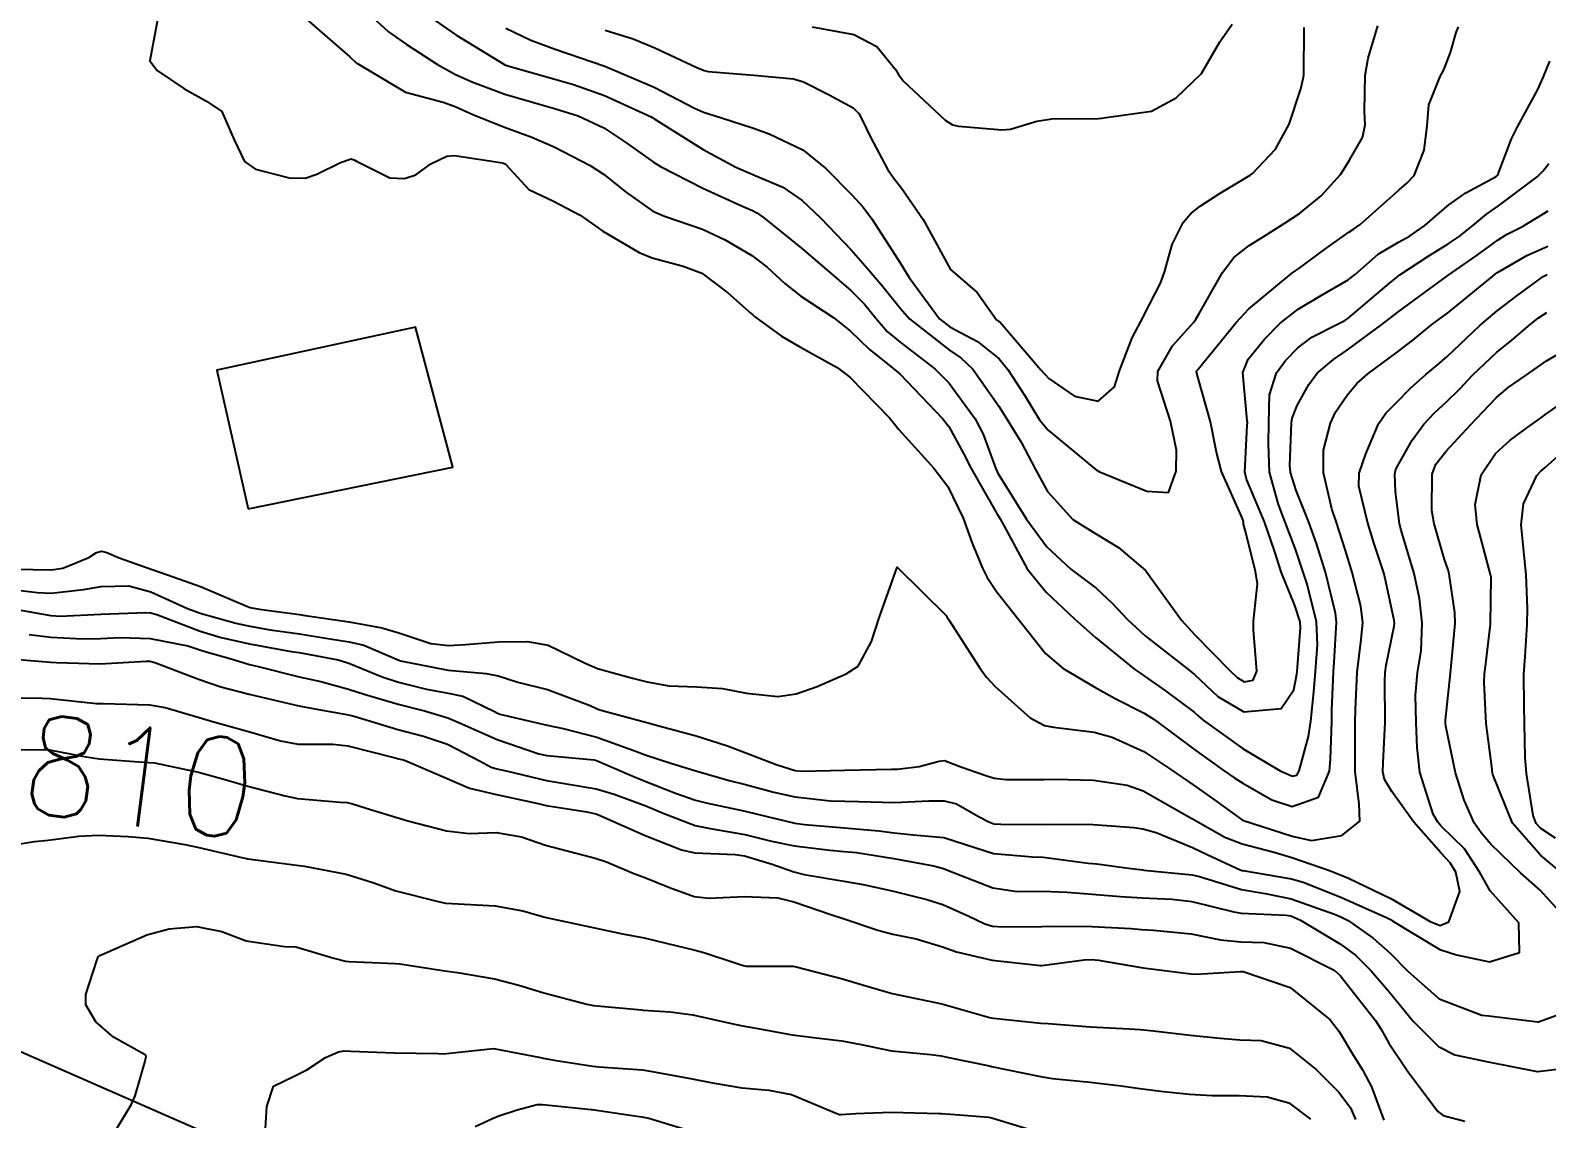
# Model space of a CAD drawing. Header units: metres. Extents: x 307586 to 320046, y 7427249 to 7434250.
# Drawn here: x 319297 to 319358, y 7429415.7 to 7429459.5 of the extents above; entities that cross this region are included whole.
import ezdxf
from ezdxf.enums import TextEntityAlignment as Align

# ---------------------------------------------------------------- set-up
doc = ezdxf.new("R2010")
doc.units = ezdxf.units.M
doc.header["$MEASUREMENT"] = 0
for name, color, linetype in [('Cotas', 45, 'Continuous'), ('Curvas de Nivel 1m', 11, 'Continuous'), ('Curvas de Nivel 5m', 15, 'Continuous'), ('Edificações', 30, 'Continuous'), ('Vias Primárias', 230, 'Continuous')]:
    doc.layers.add(name, color=color, linetype=linetype)
doc.styles.add('Style-STANDARD', font='STANDARD.shx')

msp = doc.modelspace()

# ---------------------------------------------------------------- linework, layer by layer
at = {"layer": 'Curvas de Nivel 1m', "flags": 128}
for points, elevation in [([(319310.632, 7429460.173), (319311.42, 7429459.445), (319312.131, 7429458.942), (319313.388, 7429458.137), (319314.117, 7429457.733), (319314.814, 7429457.422), (319316.105, 7429456.938), (319317.72, 7429456.464), (319318.097, 7429456.363), (319319.044, 7429456.07), (319320.088, 7429455.584), (319321.002, 7429454.966), (319322.075, 7429454.198), (319322.358, 7429454.027), (319324.064, 7429453.163), (319325.597, 7429452.456), (319326.056, 7429452.255), (319326.235, 7429452.167), (319326.499, 7429451.983), (319328.035, 7429450.739), (319328.955, 7429449.951), (319330.014, 7429449.044), (319330.567, 7429448.49), (319331.015, 7429447.925), (319331.472, 7429447.392), (319331.993, 7429446.963), (319333.398, 7429445.896), (319333.974, 7429445.307), (319335.009, 7429443.874), (319335.333, 7429443.256), (319335.851, 7429441.861), (319335.931, 7429441.699), (319337.074, 7429439.848), (319337.892, 7429438.728), (319338.858, 7429437.83), (319339.875, 7429437.065), (319340.528, 7429436.469), (319341.138, 7429435.801), (319341.853, 7429435.143), (319343.627, 7429433.772), (319343.831, 7429433.597), (319344.776, 7429432.709), (319345.816, 7429432.087), (319347.318, 7429432.225), (319347.826, 7429432.984), (319347.946, 7429433.605), (319347.96, 7429433.719), (319348.101, 7429435.476), (319348.085, 7429435.718), (319347.869, 7429436.371), (319347.319, 7429437.726), (319347.048, 7429438.571), (319346.655, 7429439.732), (319345.929, 7429441.451), (319345.859, 7429441.741), (319345.952, 7429443.606), (319345.962, 7429443.731), (319345.954, 7429443.802), (319345.775, 7429445.743), (319345.988, 7429446.273), (319346.651, 7429447.079), (319347.285, 7429447.727), (319348.009, 7429448.293), (319348.901, 7429448.824), (319350.021, 7429449.467), (319350.307, 7429449.696), (319351.217, 7429450.5), (319352.043, 7429450.986), (319352.484, 7429451.228), (319353.097, 7429451.66), (319353.611, 7429452.101), (319354.061, 7429452.48), (319354.742, 7429452.968), (319355.966, 7429453.631), (319356.029, 7429453.675), (319356.075, 7429453.801), (319356.584, 7429455.135), (319356.829, 7429455.619), (319357.637, 7429457.126), (319357.854, 7429457.604), (319358.13, 7429458.263)], 801), ([(319302.139, 7429459.927), (319301.827, 7429458.274), (319302.117, 7429457.886), (319303.197, 7429457.169), (319304.099, 7429456.652), (319304.72, 7429456.244), (319305.219, 7429455.101), (319305.636, 7429454.234), (319306.07, 7429453.921), (319307.428, 7429453.571), (319308.066, 7429453.552), (319308.543, 7429453.721), (319309.493, 7429454.186), (319309.92, 7429454.336), (319310.074, 7429454.281), (319310.14, 7429454.245), (319310.27, 7429454.177), (319311.481, 7429453.573), (319312.067, 7429453.551), (319312.517, 7429453.697), (319313.123, 7429454.14), (319313.766, 7429454.443), (319314.076, 7429454.464), (319316.012, 7429454.172), (319316.073, 7429454.154), (319316.104, 7429454.141), (319316.148, 7429454.109), (319317.069, 7429453.101), (319318.059, 7429452.64), (319319.129, 7429452.069), (319320.043, 7429451.424), (319321.499, 7429450.57), (319322.028, 7429450.354), (319323.278, 7429450.017), (319324.02, 7429449.742), (319325.064, 7429448.948), (319326.004, 7429448.112), (319326.07, 7429448.055), (319326.147, 7429447.988), (319327.229, 7429447.205), (319327.991, 7429446.76), (319329.466, 7429445.945), (319329.977, 7429445.553), (319331.573, 7429443.916), (319331.746, 7429443.709), (319331.948, 7429443.451), (319333.359, 7429441.896), (319333.922, 7429441.159), (319334.533, 7429439.881), (319334.898, 7429438.88), (319335.312, 7429437.869), (319335.504, 7429437.49), (319335.874, 7429436.929), (319336.734, 7429435.851), (319337.842, 7429434.445), (319338.56, 7429433.833), (319339.826, 7429433.08), (319340.641, 7429432.628), (319341.815, 7429432.034), (319342.211, 7429431.786), (319343.795, 7429430.599), (319344.982, 7429429.752), (319345.461, 7429429.426), (319345.778, 7429429.224), (319346.945, 7429428.554), (319347.769, 7429428.29), (319348.824, 7429428.658), (319349.266, 7429429.705), (319349.309, 7429430.186), (319349.352, 7429431.705), (319349.363, 7429432.159), (319349.429, 7429433.704), (319349.45, 7429434.092), (319349.547, 7429435.703), (319349.511, 7429436.059), (319349.104, 7429437.708), (319348.737, 7429438.869), (319348.432, 7429439.715), (319347.922, 7429440.999), (319347.693, 7429441.722), (319347.663, 7429441.995), (319347.741, 7429443.722), (319347.766, 7429443.911), (319347.963, 7429444.415), (319348.429, 7429445.262), (319348.766, 7429445.712), (319349.424, 7429446.27), (319349.993, 7429446.659), (319351.375, 7429447.679), (319352.008, 7429448.17), (319352.877, 7429448.799), (319354.023, 7429449.65), (319355.2, 7429450.468), (319356.045, 7429451.078), (319356.386, 7429451.287), (319357.03, 7429451.615), (319358.059, 7429452.248)], 803), ([(319308.14, 7429459.937), (319309.875, 7429458.433), (319310.123, 7429458.203), (319310.154, 7429458.18), (319312.106, 7429457.02), (319313.624, 7429456.611), (319314.098, 7429456.448), (319314.818, 7429456.123), (319316.088, 7429455.616), (319317.194, 7429455.203), (319318.08, 7429454.815), (319319.535, 7429454.065), (319320.069, 7429453.715), (319320.994, 7429452.977), (319322.055, 7429452.235), (319322.52, 7429452.025), (319324.045, 7429451.51), (319324.963, 7429451.077), (319326.03, 7429450.451), (319326.648, 7429449.981), (319327.368, 7429449.322), (319328.011, 7429448.814), (319329.337, 7429447.947), (319329.998, 7429447.406), (319330.747, 7429446.685), (319331.707, 7429445.914), (319331.98, 7429445.687), (319333.707, 7429443.892), (319333.95, 7429443.576), (319334.545, 7429442.487), (319334.857, 7429441.876), (319335.906, 7429440.046), (319336.018, 7429439.859), (319336.167, 7429439.591), (319337.11, 7429437.848), (319337.874, 7429436.903), (319339.008, 7429435.829), (319339.852, 7429435.079), (319341.434, 7429433.796), (319341.672, 7429433.633), (319341.83, 7429433.531), (319342.667, 7429432.939), (319343.816, 7429432.085), (319343.985, 7429431.938), (319344.19, 7429431.764), (319345.796, 7429430.607), (319347.284, 7429429.725), (319347.781, 7429429.505), (319347.956, 7429429.543), (319348.049, 7429429.717), (319348.423, 7429431.094), (319348.516, 7429431.713), (319348.637, 7429432.9), (319348.702, 7429433.711), (319348.779, 7429434.781), (319348.738, 7429435.711), (319348.368, 7429437.226), (319348.208, 7429437.717), (319347.892, 7429438.63), (319347.481, 7429439.724), (319347.213, 7429440.427), (319346.856, 7429441.731), (319346.809, 7429442.867), (319346.819, 7429443.731), (319346.855, 7429444.846), (319347.134, 7429445.728), (319347.491, 7429446.221), (319347.993, 7429446.738), (319348.554, 7429447.158), (319349.613, 7429447.704), (319349.876, 7429447.83), (319350.005, 7429447.919), (319351.665, 7429449.321), (319352.022, 7429449.621), (319352.047, 7429449.645), (319352.089, 7429449.669), (319353.262, 7429450.43), (319354.042, 7429450.912), (319354.482, 7429451.208), (319355.012, 7429451.64), (319355.578, 7429452.115), (319356.061, 7429452.449), (319357.619, 7429453.607), (319357.839, 7429453.841), (319358.081, 7429454.142)], 802), ([(319316.138, 7429459.598), (319317.151, 7429459.113), (319318.13, 7429458.753), (319320.123, 7429458.06), (319322.111, 7429457.214), (319323.735, 7429456.377), (319324.096, 7429456.218), (319324.777, 7429456.003), (319326.097, 7429455.569), (319326.733, 7429455.341), (319328.084, 7429454.697), (319329.004, 7429453.951), (319330.062, 7429452.891), (319330.517, 7429452.393), (319330.854, 7429451.928), (319332.026, 7429450.116), (319332.149, 7429449.909), (319332.365, 7429449.561), (319333.582, 7429447.894), (319334, 7429447.575), (319335.113, 7429446.992), (319335.987, 7429446.292), (319336.335, 7429445.856), (319337.027, 7429444.79), (319337.605, 7429443.843), (319337.949, 7429443.418), (319339.899, 7429441.82), (319339.933, 7429441.796), (319339.987, 7429441.764), (319341.921, 7429440.964), (319342.792, 7429440.909), (319343.103, 7429441.778), (319343.108, 7429442.612), (319342.871, 7429443.781), (319342.353, 7429445.41), (319342.364, 7429445.786), (319342.957, 7429446.816), (319343.807, 7429447.772), (319343.89, 7429447.885), (319344.006, 7429448.088), (319344.956, 7429449.761), (319345.414, 7429450.374), (319346.039, 7429450.853), (319346.593, 7429451.194), (319347.444, 7429451.729), (319348.057, 7429452.132), (319348.934, 7429452.842), (319349.702, 7429453.704), (319349.85, 7429453.928), (319350.082, 7429454.303), (319350.593, 7429455.195), (319350.695, 7429455.691), (319350.672, 7429456.255), (319350.694, 7429457.691), (319350.826, 7429458.385), (319351.207, 7429459.684)], 799), ([(319320.137, 7429459.511), (319321.256, 7429459.165), (319322.131, 7429458.806), (319323.828, 7429458.013), (319324.121, 7429457.887), (319324.281, 7429457.848), (319326.12, 7429457.708), (319327.707, 7429457.555), (319328.118, 7429457.436), (319329.145, 7429456.917), (319330.107, 7429456.393), (319330.332, 7429456.164), (319330.458, 7429455.935), (319330.808, 7429455.213), (319331.492, 7429453.919), (319331.731, 7429453.576), (319332.065, 7429453.145), (319332.927, 7429451.901), (319334.023, 7429449.89), (319335.1, 7429448.966), (319335.876, 7429447.862), (319335.95, 7429447.808), (319336.002, 7429447.774), (319337.651, 7429445.843), (319337.978, 7429445.502), (319339.009, 7429444.788), (319339.964, 7429444.583), (319340.617, 7429445.166), (319340.819, 7429445.807), (319341.335, 7429447.138), (319341.675, 7429447.795), (319342.01, 7429448.454), (319342.465, 7429449.338), (319342.624, 7429449.784), (319342.934, 7429450.887), (319343.381, 7429451.777), (319343.689, 7429452.141), (319344.059, 7429452.426), (319344.874, 7429452.953), (319346.072, 7429453.681), (319346.17, 7429453.749), (319347.094, 7429454.729), (319347.646, 7429455.727), (319348.117, 7429457.153), (319348.22, 7429457.621), (319348.226, 7429457.719), (319348.245, 7429459.616)], 798), ([(319328.455, 7429459.641), (319330.137, 7429459.34), (319331.058, 7429458.852), (319331.822, 7429457.915), (319331.936, 7429457.727), (319332.119, 7429457.476), (319333.815, 7429455.893), (319334.1, 7429455.702), (319334.342, 7429455.645), (319336.097, 7429455.508), (319336.435, 7429455.528), (319337.498, 7429455.849), (319338.104, 7429455.944), (319339.969, 7429455.957), (319340.104, 7429455.968), (319340.285, 7429455.998), (319342.108, 7429456.256), (319343.098, 7429456.795), (319344.123, 7429457.77), (319344.856, 7429459.043), (319345.353, 7429459.758)], 797), ([(319296.382, 7429437.828), (319297.875, 7429437.799), (319298.326, 7429437.865), (319299.368, 7429438.305), (319299.684, 7429438.503), (319299.886, 7429438.559), (319300.096, 7429438.508), (319300.59, 7429438.289), (319301.876, 7429437.83), (319302.534, 7429437.602), (319303.866, 7429437.129), (319305.752, 7429436.324), (319305.854, 7429436.284), (319306.229, 7429436.216), (319307.851, 7429436.004), (319308.077, 7429435.971), (319309.848, 7429435.715), (319311.161, 7429435.475), (319311.844, 7429435.266), (319313.13, 7429434.847), (319313.839, 7429434.755), (319314.52, 7429434.8), (319315.841, 7429434.903), (319317.011, 7429434.919), (319317.84, 7429434.774), (319319.306, 7429434.065), (319319.831, 7429433.833), (319321.233, 7429433.445), (319321.826, 7429433.297), (319322.702, 7429433.143), (319323.824, 7429433.092), (319324.859, 7429433.03), (319325.822, 7429432.848), (319327.081, 7429432.706), (319327.821, 7429432.817), (319328.663, 7429433.113), (319329.83, 7429433.62), (319330.304, 7429433.933), (319330.848, 7429434.925), (319331.172, 7429435.92), (319331.883, 7429437.91), (319333.864, 7429435.953), (319333.882, 7429435.909), (319333.894, 7429435.89), (319333.96, 7429435.79), (319335.187, 7429433.87), (319335.462, 7429433.498), (319335.825, 7429433.11), (319337.226, 7429431.846), (319337.809, 7429431.549), (319338.166, 7429431.478), (319339.805, 7429431.272), (319340.531, 7429431.08), (319341.794, 7429430.497), (319342.88, 7429429.779), (319343.777, 7429429.154), (319344.6, 7429428.586), (319345.763, 7429427.74), (319347.757, 7429427.086), (319348.547, 7429426.92), (319349.757, 7429427.112), (319350.485, 7429427.689), (319350.454, 7429428.374), (319350.301, 7429429.692), (319350.303, 7429431.195), (319350.301, 7429431.693), (319350.311, 7429432.186), (319350.376, 7429433.692), (319350.543, 7429434.999), (319350.604, 7429435.689), (319350.526, 7429436.346), (319350.18, 7429437.696), (319350.111, 7429437.922), (319349.892, 7429438.618), (319349.541, 7429439.704), (319349.358, 7429440.259), (319349.019, 7429441.709), (319349.028, 7429442.623), (319349.3, 7429443.707), (319349.511, 7429444.153), (319349.97, 7429444.833), (319350.365, 7429445.306), (319350.806, 7429445.688), (319351.992, 7429446.562), (319352.612, 7429447.049), (319353.368, 7429447.656), (319353.734, 7429447.924), (319354.008, 7429448.13), (319355.836, 7429449.623), (319355.941, 7429449.705), (319356.025, 7429449.759), (319357.196, 7429450.452), (319358.041, 7429450.823)], 804), ([(319295.876, 7429436.317), (319297.849, 7429435.961), (319298.228, 7429435.938), (319299.85, 7429436.02), (319301.66, 7429436.082), (319301.851, 7429436.073), (319302.113, 7429436.005), (319303.844, 7429435.342), (319304.689, 7429435.085), (319305.839, 7429434.827), (319307.513, 7429434.526), (319307.836, 7429434.474), (319309.394, 7429434.184), (319309.832, 7429434.052), (319311.166, 7429433.499), (319311.824, 7429433.29), (319312.954, 7429433.007), (319313.82, 7429432.846), (319314.415, 7429432.717), (319315.683, 7429432.102), (319315.812, 7429432.036), (319315.906, 7429432.005), (319317.805, 7429431.55), (319318.454, 7429431.422), (319319.798, 7429431.072), (319321.295, 7429430.533), (319321.788, 7429430.354), (319322.817, 7429430.02), (319323.78, 7429429.713), (319325.12, 7429429.333), (319325.775, 7429429.167), (319326.864, 7429428.877), (319327.77, 7429428.674), (319329.203, 7429428.512), (319329.769, 7429428.501), (319330.327, 7429428.491), (319331.768, 7429428.445), (319333.157, 7429428.508), (319333.769, 7429428.517), (319334.271, 7429428.386), (319335.177, 7429427.869), (319335.56, 7429427.662), (319335.76, 7429427.594), (319336.044, 7429427.573), (319337.76, 7429427.567), (319338.028, 7429427.569), (319339.76, 7429427.557), (319341.4, 7429427.436), (319341.759, 7429427.387), (319342.297, 7429427.245), (319343.752, 7429426.632), (319344.339, 7429426.351), (319345.671, 7429425.741), (319345.743, 7429425.716), (319345.773, 7429425.709), (319347.738, 7429425.371), (319348.212, 7429425.239), (319349.727, 7429424.644), (319351.587, 7429423.8), (319351.714, 7429423.738), (319351.816, 7429423.669), (319353.702, 7429422.532), (319354.378, 7429422.318), (319355.697, 7429422.033), (319356.901, 7429422.408), (319356.874, 7429423.608), (319355.732, 7429424.896), (319355.304, 7429425.627), (319354.695, 7429426.579), (319353.761, 7429427.5), (319353.624, 7429427.651), (319353.438, 7429427.982), (319352.899, 7429429.659), (319352.794, 7429430.664), (319352.751, 7429431.661), (319352.721, 7429432.764), (319352.809, 7429433.66), (319352.949, 7429434.556), (319352.991, 7429435.659), (319352.883, 7429436.649), (319352.67, 7429437.662), (319352.128, 7429439.44), (319352.074, 7429439.668), (319351.922, 7429440.942), (319351.887, 7429441.671), (319351.935, 7429441.848), (319352.593, 7429443.017), (319353.057, 7429443.659), (319353.489, 7429444.125), (319353.967, 7429444.567), (319354.517, 7429445.1), (319355.016, 7429445.634), (319355.992, 7429446.555), (319356.582, 7429447.03), (319357.253, 7429447.607), (319357.665, 7429447.945), (319358.008, 7429448.149)], 806), ([(319358.938, 7429423.588), (319357.733, 7429424.917), (319356.962, 7429425.608), (319355.754, 7429426.774), (319355.359, 7429427.226), (319355.081, 7429427.63), (319354.675, 7429428.539), (319354.335, 7429429.642), (319353.945, 7429431.514), (319353.928, 7429431.648), (319353.928, 7429431.763), (319354.127, 7429433.646), (319354.283, 7429435.217), (319354.318, 7429435.643), (319354.306, 7429436.082), (319354.076, 7429437.647), (319354.036, 7429437.799), (319353.889, 7429438.214), (319353.468, 7429439.654), (319353.38, 7429440.186), (319353.393, 7429441.655), (319353.54, 7429442.051), (319353.942, 7429442.565), (319354.936, 7429443.635), (319355.428, 7429444.161), (319355.97, 7429444.727), (319356.451, 7429445.14), (319357.13, 7429445.609), (319357.632, 7429445.958), (319357.989, 7429446.211), (319358.86, 7429446.725)], 807), ([(319358.639, 7429425.591), (319357.75, 7429426.329), (319356.623, 7429427.611), (319355.833, 7429429.569), (319355.824, 7429429.62), (319355.787, 7429429.874), (319355.565, 7429431.624), (319355.484, 7429433.279), (319355.504, 7429433.625), (319355.541, 7429433.921), (319355.745, 7429435.622), (319355.763, 7429437.503), (319355.742, 7429437.622), (319355.345, 7429439.076), (319355.202, 7429439.631), (319355.117, 7429440.43), (319355.36, 7429441.629), (319355.942, 7429442.49), (319356.536, 7429443.025), (319357.334, 7429443.606), (319357.7, 7429443.86), (319357.96, 7429444.062), (319358.861, 7429444.7)], 808), ([(319358.347, 7429427.005), (319357.761, 7429427.398), (319357.573, 7429427.602), (319357.452, 7429427.917), (319357.19, 7429429.606), (319357.127, 7429430.273), (319357.106, 7429431.607), (319357.094, 7429432.334), (319357.084, 7429433.607), (319357.136, 7429434.314), (319357.217, 7429435.606), (319357.228, 7429436.248), (319357.18, 7429437.607), (319357.09, 7429438.408), (319356.966, 7429439.609), (319357.069, 7429440.455), (319357.608, 7429441.603), (319357.765, 7429441.771), (319357.936, 7429441.921), (319358.825, 7429442.711)], 809), ([(319296.971, 7429435.199), (319297.841, 7429435.102), (319299.116, 7429435.032), (319299.84, 7429435.046), (319300.636, 7429435.083), (319301.841, 7429435.045), (319303.348, 7429434.745), (319303.836, 7429434.584), (319304.095, 7429434.505), (319305.102, 7429434.231), (319305.656, 7429434.047), (319305.831, 7429433.993), (319306.123, 7429433.925), (319307.826, 7429433.502), (319308.706, 7429433.31), (319309.821, 7429433.006), (319310.449, 7429432.8), (319311.815, 7429432.407), (319312.872, 7429432.139), (319313.809, 7429431.851), (319314.28, 7429431.649), (319315.796, 7429430.975), (319317.463, 7429430.408), (319317.787, 7429430.342), (319319.69, 7429430.156), (319319.784, 7429430.133), (319319.973, 7429430.057), (319321.246, 7429429.507), (319321.776, 7429429.29), (319322.963, 7429428.826), (319323.768, 7429428.546), (319324.197, 7429428.434), (319325.764, 7429428.095), (319326.257, 7429427.975), (319327.758, 7429427.62), (319328.158, 7429427.557), (319329.758, 7429427.427), (319331.143, 7429427.305), (319331.756, 7429427.223), (319332.517, 7429427.141), (319333.754, 7429427.032), (319334.628, 7429426.753), (319335.748, 7429426.391), (319337.325, 7429426.266), (319337.747, 7429426.246), (319339.557, 7429426.009), (319339.745, 7429425.992), (319339.906, 7429425.979), (319341.182, 7429425.798), (319341.742, 7429425.735), (319341.803, 7429425.729), (319343.739, 7429425.541), (319344.039, 7429425.465), (319345.731, 7429424.94), (319346.674, 7429424.785), (319347.726, 7429424.572), (319349.466, 7429423.953), (319349.715, 7429423.848), (319350.016, 7429423.695), (319351.015, 7429422.989), (319351.7, 7429422.389), (319352.419, 7429421.663), (319353.676, 7429420.549), (319355.396, 7429419.895), (319355.666, 7429419.858), (319357.642, 7429419.621), (319357.663, 7429419.624), (319359.11, 7429420.147)], 807), ([(319295.915, 7429434.257), (319297.831, 7429434.095), (319298.07, 7429434.078), (319299.83, 7429434.024), (319301.684, 7429434.125), (319301.831, 7429434.124), (319302.028, 7429434.071), (319303.824, 7429433.394), (319304.685, 7429433.1), (319305.819, 7429432.806), (319307.644, 7429432.372), (319307.814, 7429432.332), (319308.614, 7429432.192), (319309.81, 7429431.971), (319310.083, 7429431.902), (319311.801, 7429431.379), (319312.827, 7429431.11), (319313.793, 7429430.786), (319315.11, 7429430.11), (319315.546, 7429429.869), (319315.78, 7429429.801), (319316.15, 7429429.726), (319317.775, 7429429.329), (319318.662, 7429429.183), (319319.772, 7429429), (319320.501, 7429428.779), (319321.766, 7429428.31), (319322.463, 7429428.023), (319323.756, 7429427.517), (319324.36, 7429427.395), (319325.751, 7429427.163), (319326.821, 7429426.896), (319327.744, 7429426.699), (319329.166, 7429426.529), (319329.748, 7429426.48), (319330.244, 7429426.428), (319331.746, 7429426.197), (319333.345, 7429425.894), (319333.741, 7429425.792), (319333.899, 7429425.729), (319335.73, 7429425.011), (319336.709, 7429424.869), (319337.729, 7429424.88), (319338.714, 7429424.844), (319339.727, 7429424.756), (319340.862, 7429424.666), (319341.725, 7429424.614), (319342.94, 7429424.563), (319343.723, 7429424.464), (319345.42, 7429424.042), (319345.717, 7429423.996), (319347.519, 7429423.919), (319347.715, 7429423.883), (319348.101, 7429423.716), (319349.703, 7429422.749), (319350.309, 7429422.301), (319350.942, 7429421.681), (319351.68, 7429420.81), (319352.621, 7429419.66), (319353.653, 7429418.626), (319354.308, 7429418.299), (319355.647, 7429418.018), (319357.62, 7429417.624), (319357.643, 7429417.621), (319359.394, 7429417.834)], 808), ([(319295.816, 7429432.667), (319297.497, 7429432.643), (319297.816, 7429432.627), (319299.683, 7429432.433), (319299.814, 7429432.429), (319299.945, 7429432.429), (319301.814, 7429432.374), (319302.443, 7429432.264), (319303.807, 7429431.861), (319304.342, 7429431.705), (319305.799, 7429431.299), (319307.077, 7429430.924), (319307.792, 7429430.798), (319309.187, 7429430.791), (319309.791, 7429430.72), (319311.689, 7429430.247), (319311.784, 7429430.222), (319312.065, 7429430.147), (319313.776, 7429429.407), (319314.678, 7429429.022), (319315.77, 7429428.767), (319317.445, 7429428.404), (319317.765, 7429428.331), (319319.394, 7429428.064), (319319.762, 7429427.988), (319319.874, 7429427.945), (319321.749, 7429427.124), (319323.209, 7429426.547), (319323.739, 7429426.427), (319325.369, 7429426.355), (319325.738, 7429426.304), (319326.851, 7429425.969), (319327.73, 7429425.659), (319328.141, 7429425.544), (319329.733, 7429425.284), (319330.512, 7429425.148), (319331.727, 7429424.88), (319333.069, 7429424.55), (319333.72, 7429424.337), (319334.765, 7429423.874), (319335.409, 7429423.563), (319335.709, 7429423.477), (319336.123, 7429423.442), (319337.709, 7429423.458), (319338.079, 7429423.467), (319339.709, 7429423.458), (319341.295, 7429423.382), (319341.708, 7429423.342), (319342.188, 7429423.305), (319343.707, 7429423.157), (319344.877, 7429422.925), (319345.704, 7429422.838), (319346.624, 7429422.81), (319347.702, 7429422.592), (319349.45, 7429421.702), (319349.69, 7429421.49), (319351.115, 7429419.678), (319351.328, 7429419.344), (319351.654, 7429418.767), (319352.39, 7429417.663), (319353.627, 7429416.016), (319353.839, 7429415.861), (319354.706, 7429415.634)], 809), ([(319295.738, 7429426.648), (319297.191, 7429426.876), (319297.742, 7429426.935), (319298.964, 7429427.088), (319299.745, 7429427.125), (319300.951, 7429427.076), (319301.744, 7429427.008), (319303.234, 7429426.761), (319303.739, 7429426.651), (319305.575, 7429426.222), (319305.703, 7429426.191), (319305.733, 7429426.19), (319305.767, 7429426.185), (319307.73, 7429425.93), (319308.042, 7429425.885), (319309.727, 7429425.563), (319310.788, 7429425.228), (319311.72, 7429424.899), (319313.372, 7429424.477), (319313.716, 7429424.403), (319313.966, 7429424.377), (319315.715, 7429424.289), (319316.822, 7429424.089), (319317.71, 7429423.833), (319318.025, 7429423.761), (319319.706, 7429423.407), (319320.827, 7429423.166), (319321.703, 7429423.004), (319323.031, 7429422.685), (319323.698, 7429422.513), (319324.107, 7429422.414), (319325.398, 7429421.984), (319325.692, 7429421.886), (319325.805, 7429421.865), (319327.691, 7429421.857), (319327.812, 7429421.838), (319329.684, 7429421.355), (319330.491, 7429421.118), (319331.676, 7429420.76), (319333.105, 7429420.462), (319333.67, 7429420.352), (319335.362, 7429419.865), (319335.598, 7429419.796), (319335.662, 7429419.783), (319335.753, 7429419.768), (319337.66, 7429419.576), (319337.947, 7429419.55), (319339.659, 7429419.426), (319341.208, 7429419.346), (319341.658, 7429419.317), (319342.183, 7429419.259), (319343.656, 7429419.091), (319344.865, 7429418.962), (319345.655, 7429418.903), (319346.512, 7429418.874), (319347.651, 7429418.561), (319348.733, 7429417.709), (319349.634, 7429416.795), (319350.104, 7429416.169), (319350.315, 7429415.69)], 811), ([(319300.268, 7429414.959), (319301.072, 7429416.278), (319301.242, 7429416.653), (319301.639, 7429418.04), (319301.676, 7429418.236), (319301.667, 7429418.27), (319301.643, 7429418.291), (319300.367, 7429419.006), (319299.656, 7429419.619), (319299.254, 7429420.304), (319299.251, 7429420.723), (319299.69, 7429422.094), (319299.748, 7429422.244), (319299.811, 7429422.298), (319301.701, 7429423.127), (319302.601, 7429423.364), (319303.705, 7429423.462), (319304.724, 7429423.255), (319305.7, 7429422.881), (319307.243, 7429422.659), (319307.697, 7429422.643), (319309.224, 7429422.185), (319309.691, 7429422.062), (319309.823, 7429422.046), (319311.69, 7429421.974), (319311.883, 7429421.955), (319313.686, 7429421.672), (319314.2, 7429421.607), (319315.682, 7429421.348), (319316.67, 7429421.098), (319317.674, 7429420.794), (319319.4, 7429420.33), (319319.666, 7429420.284), (319321.592, 7429420.103), (319321.664, 7429420.096), (319322.746, 7429420.019), (319323.662, 7429419.899), (319325.223, 7429419.551), (319325.658, 7429419.462), (319326.276, 7429419.354), (319327.654, 7429419.102), (319328.628, 7429418.976), (319329.652, 7429418.86), (319330.434, 7429418.711), (319331.648, 7429418.462), (319333.234, 7429418.307), (319333.647, 7429418.249), (319333.948, 7429418.187), (319335.526, 7429417.862), (319335.624, 7429417.842), (319335.643, 7429417.838), (319335.671, 7429417.832), (319337.639, 7429417.42), (319338.127, 7429417.347), (319339.637, 7429417.193), (319340.884, 7429417.05), (319341.634, 7429416.939), (319342.595, 7429416.819), (319343.632, 7429416.708), (319344.541, 7429416.665), (319345.632, 7429416.66), (319346.755, 7429416.606), (319347.629, 7429416.366), (319348.504, 7429415.711)], 812), ([(319306.477, 7429415.338), (319306.535, 7429416.211), (319306.799, 7429417.035), (319307.632, 7429417.443), (319308.142, 7429417.688), (319308.896, 7429418.187), (319309.41, 7429418.418), (319309.646, 7429418.457), (319309.915, 7429418.445), (319311.645, 7429418.374), (319313.423, 7429418.354), (319313.645, 7429418.338), (319313.877, 7429418.359), (319315.647, 7429418.552), (319317.539, 7429418.187), (319317.644, 7429418.155), (319318.088, 7429418.076), (319319.64, 7429417.836), (319319.884, 7429417.812), (319321.638, 7429417.688), (319322.033, 7429417.63), (319323.633, 7429417.334), (319324.455, 7429417.173), (319325.628, 7429416.964), (319326.724, 7429416.871), (319327.624, 7429416.705), (319329.459, 7429415.942), (319329.566, 7429415.894), (319329.612, 7429415.89), (319330.212, 7429415.931), (319331.624, 7429415.991), (319333.573, 7429415.941), (319333.623, 7429415.936), (319333.666, 7429415.932), (319334.384, 7429415.879), (319335.546, 7429415.786), (319335.622, 7429415.778), (319335.728, 7429415.753), (319337.613, 7429415.176)], 813), ([(319314.91, 7429415.414), (319315.609, 7429415.732), (319315.864, 7429415.844), (319316.594, 7429416.09), (319317.397, 7429416.301), (319317.616, 7429416.298), (319319.577, 7429416.097), (319319.613, 7429416.095), (319319.88, 7429416.056), (319321.406, 7429415.828), (319321.611, 7429415.804), (319321.894, 7429415.743), (319323.605, 7429415.228)], 814)]:
    msp.add_lwpolyline(points, dxfattribs=dict(at, elevation=elevation))
at = {"layer": 'Curvas de Nivel 5m', "flags": 128}
for points, elevation in [([(319312.954, 7429460.142), (319314.135, 7429459.329), (319316.123, 7429458.11), (319318.115, 7429457.542), (319318.86, 7429457.324), (319320.105, 7429456.879), (319321.982, 7429456.032), (319322.051, 7429455.989), (319322.092, 7429455.962), (319322.279, 7429455.84), (319324.08, 7429454.706), (319325.396, 7429453.997), (319326.07, 7429453.71), (319327.283, 7429453.19), (319328.06, 7429452.656), (319328.804, 7429451.952), (319330.034, 7429450.672), (319330.687, 7429449.93), (319331.302, 7429449.207), (319332.007, 7429448.313), (319332.378, 7429447.906), (319333.99, 7429446.635), (319334.436, 7429446.331), (319334.921, 7429445.876), (319335.961, 7429444.385), (319336.298, 7429443.857), (319336.859, 7429442.935), (319337.438, 7429441.845), (319337.92, 7429440.955), (319338.942, 7429439.83), (319339.897, 7429439.233), (319340.786, 7429438.7), (319341.857, 7429437.79), (319341.883, 7429437.761), (319343.311, 7429435.776), (319343.854, 7429435.188), (319345.275, 7429433.748), (319345.553, 7429433.467), (319345.829, 7429433.304), (319346.199, 7429433.367), (319346.346, 7429433.735), (319346.203, 7429435.391), (319346.215, 7429435.736), (319346.375, 7429437.238), (319346.287, 7429437.736), (319345.899, 7429439.302), (319345.805, 7429439.644), (319345.802, 7429439.742), (319345.752, 7429439.896), (319344.921, 7429441.755), (319344.72, 7429442.537), (319344.478, 7429443.762), (319343.979, 7429445.511), (319343.92, 7429445.771), (319343.935, 7429445.819), (319343.984, 7429445.877), (319345.516, 7429447.747), (319346.008, 7429448.285), (319347.743, 7429449.724), (319347.905, 7429449.841), (319348.026, 7429449.924), (319349.06, 7429450.687), (319350.048, 7429451.389), (319350.234, 7429451.513), (319350.503, 7429451.693), (319352.067, 7429453.09), (319352.376, 7429453.361), (319352.664, 7429453.664), (319353.066, 7429454.682), (319353.189, 7429455.659), (319353.261, 7429456.509), (319353.717, 7429457.654), (319353.862, 7429457.916), (319354.133, 7429458.62), (319354.365, 7429459.424), (319354.457, 7429459.647)], 800), ([(319295.864, 7429437.07), (319297.298, 7429436.889), (319297.861, 7429436.862), (319299.161, 7429437.01), (319299.865, 7429437.137), (319300.986, 7429437.163), (319301.863, 7429436.924), (319303.338, 7429436.255), (319303.851, 7429436.059), (319305.279, 7429435.661), (319305.846, 7429435.534), (319306.659, 7429435.397), (319307.843, 7429435.225), (319308.986, 7429435.045), (319309.84, 7429434.911), (319310.437, 7429434.769), (319311.833, 7429434.175), (319311.902, 7429434.149), (319313.829, 7429433.772), (319315.357, 7429433.636), (319315.827, 7429433.544), (319316.628, 7429433.289), (319317.822, 7429432.994), (319319.535, 7429432.344), (319319.814, 7429432.216), (319319.927, 7429432.171), (319320.364, 7429432.052), (319321.807, 7429431.657), (319322.301, 7429431.53), (319323.8, 7429431.131), (319325.06, 7429430.725), (319325.79, 7429430.45), (319327.01, 7429429.968), (319327.781, 7429429.736), (319328.029, 7429429.709), (319329.781, 7429429.745), (319331.656, 7429429.786), (319331.782, 7429429.787), (319331.898, 7429429.793), (319332.769, 7429429.9), (319333.57, 7429430.108), (319333.787, 7429430.134), (319334.44, 7429429.88), (319335.439, 7429429.525), (319335.779, 7429429.427), (319336.267, 7429429.366), (319337.778, 7429429.377), (319338.224, 7429429.39), (319339.778, 7429429.347), (319341.126, 7429429.149), (319341.774, 7429428.916), (319343.728, 7429427.805), (319343.763, 7429427.785), (319343.787, 7429427.77), (319345.062, 7429427.057), (319345.753, 7429426.782), (319347.033, 7429426.444), (319347.748, 7429426.235), (319349.271, 7429425.705), (319349.74, 7429425.528), (319350.028, 7429425.406), (319351.727, 7429424.58), (319353.316, 7429423.654), (319353.711, 7429423.504), (319354.059, 7429423.645), (319354.509, 7429424.861), (319354.35, 7429425.641), (319354.118, 7429426.015), (319353.751, 7429426.41), (319352.658, 7429427.661), (319351.775, 7429428.882), (319351.47, 7429429.365), (319351.409, 7429429.676), (319351.423, 7429430.041), (319351.498, 7429431.675), (319351.487, 7429433.332), (319351.498, 7429433.675), (319351.537, 7429433.975), (319351.861, 7429435.545), (319351.882, 7429435.65), (319351.883, 7429435.67), (319351.864, 7429435.772), (319351.535, 7429437.331), (319351.444, 7429437.677), (319351.061, 7429438.849), (319350.808, 7429439.686), (319350.448, 7429441.169), (319350.459, 7429441.692), (319350.727, 7429442.474), (319351.236, 7429443.681), (319351.531, 7429444.105), (319351.966, 7429444.551), (319352.524, 7429445.115), (319353.134, 7429445.658), (319353.598, 7429446.043), (319353.99, 7429446.391), (319355.311, 7429447.63), (319356.009, 7429448.226), (319356.8, 7429448.827), (319357.863, 7429449.602), (319357.963, 7429449.662), (319358.024, 7429449.689)], 805), ([(319295.786, 7429430.568), (319297.533, 7429430.576), (319297.787, 7429430.561), (319299.108, 7429430.307), (319299.782, 7429430.196), (319301.577, 7429430.069), (319301.781, 7429430.06), (319302.012, 7429430.037), (319303.777, 7429429.669), (319304.895, 7429429.354), (319305.772, 7429429.099), (319307.263, 7429428.71), (319307.767, 7429428.612), (319309.485, 7429428.464), (319309.766, 7429428.442), (319309.98, 7429428.391), (319310.705, 7429428.166), (319311.758, 7429427.839), (319312.198, 7429427.704), (319313.751, 7429427.304), (319314.673, 7429427.192), (319315.75, 7429427.242), (319316.773, 7429427.065), (319317.743, 7429426.731), (319319.533, 7429426.265), (319319.735, 7429426.213), (319320.192, 7429426.053), (319321.284, 7429425.592), (319321.727, 7429425.425), (319322.717, 7429425.026), (319323.719, 7429424.666), (319324.318, 7429424.6), (319325.72, 7429424.666), (319327.079, 7429424.607), (319327.718, 7429424.453), (319329.208, 7429423.945), (319329.711, 7429423.773), (319331.096, 7429423.309), (319331.705, 7429423.146), (319332.637, 7429422.967), (319333.7, 7429422.643), (319334.26, 7429422.443), (319335.695, 7429422.109), (319337.644, 7429421.89), (319337.693, 7429421.892), (319339.404, 7429422.115), (319339.696, 7429422.127), (319339.981, 7429422.101), (319341.693, 7429421.815), (319341.876, 7429421.788), (319343.69, 7429421.549), (319343.918, 7429421.538), (319345.692, 7429421.646), (319345.788, 7429421.643), (319347.682, 7429421.001), (319349.288, 7429419.704), (319349.658, 7429419.231), (319350.232, 7429418.275), (319350.59, 7429417.686), (319350.959, 7429417.003), (319351.443, 7429415.673)], 810)]:
    msp.add_lwpolyline(points, dxfattribs=dict(at, elevation=elevation))
at = {"layer": 'Edificações'}
msp.add_lwpolyline([(319305.776, 7429440.252), (319314.006, 7429441.932), (319312.504, 7429447.572), (319304.515, 7429445.832), (319305.776, 7429440.252)], dxfattribs=at)
at = {"layer": 'Vias Primárias'}
msp.add_lwpolyline([(319316.624, 7429409.641), (319286.274, 7429422.946, 0.057004), (319267.766, 7429427.898, 0.263445), (319245.862, 7429419.462, 0.077767), (319237.755, 7429405.712, 0.084155)], format="xyb", dxfattribs=at)
msp.add_lwpolyline([(319316.624, 7429409.641), (319286.274, 7429422.946, 0.057004), (319267.766, 7429427.898, 0.263445), (319245.862, 7429419.462, 0.077767), (319237.755, 7429405.712, 0.084155)], format="xyb", dxfattribs=at)
msp.add_rational_spline([(319426.323, 7429109.899), (319424.377, 7429109.647), (319422.432, 7429109.394), (319416.523, 7429108.203), (319410.614, 7429107.011), (319404.755, 7429105.698), (319398.897, 7429104.386), (319392.541, 7429103.022), (319386.185, 7429101.659), (319380.519, 7429100.639), (319374.853, 7429099.619), (319369.129, 7429099.533), (319363.405, 7429099.446), (319354.074, 7429099.873), (319344.743, 7429100.3), (319338.643, 7429100.759), (319332.544, 7429101.218), (319328.065, 7429102.546), (319323.587, 7429103.875), (319320.368, 7429105.51), (319317.149, 7429107.144), (319313.761, 7429110.005), (319310.372, 7429112.865), (319306.814, 7429116.644), (319303.256, 7429120.422), (319299.867, 7429124.169), (319296.478, 7429127.916), (319293.481, 7429131.866), (319290.484, 7429135.815), (319288.306, 7429138.983), (319286.127, 7429142.151), (319283.487, 7429146.188), (319280.847, 7429150.225), (319278.549, 7429154.005), (319276.251, 7429157.784), (319273.901, 7429161.822), (319271.55, 7429165.86), (319270.205, 7429169.198), (319268.859, 7429172.536), (319267.361, 7429176.809), (319265.863, 7429181.081), (319263.803, 7429185.715), (319261.743, 7429190.348), (319260.499, 7429193.807), (319259.255, 7429197.267), (319257.635, 7429201.779), (319256.016, 7429206.291), (319254.959, 7429209.493), (319253.903, 7429212.696), (319252.608, 7429217.641), (319251.313, 7429222.586), (319249.63, 7429230.009), (319247.946, 7429237.432), (319247.119, 7429242.953), (319246.291, 7429248.475), (319244.863, 7429256.11), (319243.434, 7429263.745), (319242.505, 7429268.482), (319241.575, 7429273.219), (319240.645, 7429284.077), (319239.715, 7429294.935), (319239.547, 7429303.076), (319239.378, 7429311.217), (319239.322, 7429320.308), (319239.267, 7429329.399), (319239.436, 7429339.335), (319239.605, 7429349.27), (319239.492, 7429352.682), (319239.379, 7429356.094), (319239.729, 7429368.018), (319240.079, 7429379.942), (319240.108, 7429382.838), (319240.138, 7429385.733), (319240.9, 7429390.728), (319241.663, 7429395.723), (319243.219, 7429400.503), (319244.775, 7429405.283), (319247.565, 7429413.858), (319255.515, 7429418.113), (319260.996, 7429421.046), (319267.212, 7429420.935), (319273.126, 7429420.829), (319278.59, 7429418.564), (319286.218, 7429415.46), (319293.846, 7429412.356), (319300.523, 7429409.214), (319307.2, 7429406.073), (319314.517, 7429402.997), (319321.835, 7429399.921), (319327.449, 7429397.561), (319328.97, 7429391.664)], [1, 1, 1, 1, 1, 1, 1, 1, 1, 1, 1, 1, 1, 1, 1, 1, 1, 1, 1, 1, 1, 1, 1, 1, 1, 1, 1, 1, 1, 1, 1, 1, 1, 1, 1, 1, 1, 1, 1, 1, 1, 1, 1, 1, 1, 1, 1, 1, 1, 1, 1, 1, 1, 1, 1, 1, 1, 1, 1, 1, 1, 1, 1, 1, 1, 1, 1, 1, 1, 1, 1, 1, 1, 1, 1, 1, 1, 0.927778470966, 1, 0.967754199408, 1, 0.982472319861, 1, 1, 1, 1, 1, 1, 1, 0.895992721189, 1], degree=2, knots=[28.805863, 28.805863, 28.805863, 29.242191, 29.242191, 30.242191, 30.242191, 31.242191, 31.242191, 32.242191, 32.242191, 33.242191, 33.242191, 34.242191, 34.242191, 35.242191, 35.242191, 36.242191, 36.242191, 37.242191, 37.242191, 38.242191, 38.242191, 39.242191, 39.242191, 40.242191, 40.242191, 41.242191, 41.242191, 42.242191, 42.242191, 43.242191, 43.242191, 44.242191, 44.242191, 45.242191, 45.242191, 46.242191, 46.242191, 47.242191, 47.242191, 48.242191, 48.242191, 49.242191, 49.242191, 50.242191, 50.242191, 51.242191, 51.242191, 52.242191, 52.242191, 53.242191, 53.242191, 54.242191, 54.242191, 55.242191, 55.242191, 56.242191, 56.242191, 57.242191, 57.242191, 58.242191, 58.242191, 59.242191, 59.242191, 60.242191, 60.242191, 61.242191, 61.242191, 62.242191, 62.242191, 63.242191, 63.242191, 64.242191, 64.242191, 65.242191, 65.242191, 66.242191, 66.242191, 67.006955, 67.006955, 67.516234, 67.516234, 67.891245, 67.891245, 68.891245, 68.891245, 69.891245, 69.891245, 70.891245, 70.891245, 71.811514, 71.811514, 71.811514], dxfattribs=at)
msp.add_rational_spline([(319426.323, 7429109.899), (319424.377, 7429109.647), (319422.432, 7429109.394), (319416.523, 7429108.203), (319410.614, 7429107.011), (319404.755, 7429105.698), (319398.897, 7429104.386), (319392.541, 7429103.022), (319386.185, 7429101.659), (319380.519, 7429100.639), (319374.853, 7429099.619), (319369.129, 7429099.533), (319363.405, 7429099.446), (319354.074, 7429099.873), (319344.743, 7429100.3), (319338.643, 7429100.759), (319332.544, 7429101.218), (319328.065, 7429102.546), (319323.587, 7429103.875), (319320.368, 7429105.51), (319317.149, 7429107.144), (319313.761, 7429110.005), (319310.372, 7429112.865), (319306.814, 7429116.644), (319303.256, 7429120.422), (319299.867, 7429124.169), (319296.478, 7429127.916), (319293.481, 7429131.866), (319290.484, 7429135.815), (319288.306, 7429138.983), (319286.127, 7429142.151), (319283.487, 7429146.188), (319280.847, 7429150.225), (319278.549, 7429154.005), (319276.251, 7429157.784), (319273.901, 7429161.822), (319271.55, 7429165.86), (319270.205, 7429169.198), (319268.859, 7429172.536), (319267.361, 7429176.809), (319265.863, 7429181.081), (319263.803, 7429185.715), (319261.743, 7429190.348), (319260.499, 7429193.807), (319259.255, 7429197.267), (319257.635, 7429201.779), (319256.016, 7429206.291), (319254.959, 7429209.493), (319253.903, 7429212.696), (319252.608, 7429217.641), (319251.313, 7429222.586), (319249.63, 7429230.009), (319247.946, 7429237.432), (319247.119, 7429242.953), (319246.291, 7429248.475), (319244.863, 7429256.11), (319243.434, 7429263.745), (319242.505, 7429268.482), (319241.575, 7429273.219), (319240.645, 7429284.077), (319239.715, 7429294.935), (319239.547, 7429303.076), (319239.378, 7429311.217), (319239.322, 7429320.308), (319239.267, 7429329.399), (319239.436, 7429339.335), (319239.605, 7429349.27), (319239.492, 7429352.682), (319239.379, 7429356.094), (319239.729, 7429368.018), (319240.079, 7429379.942), (319240.108, 7429382.838), (319240.138, 7429385.733), (319240.9, 7429390.728), (319241.663, 7429395.723), (319243.219, 7429400.503), (319244.775, 7429405.283), (319247.565, 7429413.858), (319255.515, 7429418.113), (319260.996, 7429421.046), (319267.212, 7429420.935), (319273.126, 7429420.829), (319278.59, 7429418.564), (319286.218, 7429415.46), (319293.846, 7429412.356), (319300.523, 7429409.214), (319307.2, 7429406.073), (319314.517, 7429402.997), (319321.835, 7429399.921), (319327.449, 7429397.561), (319328.97, 7429391.664)], [1, 1, 1, 1, 1, 1, 1, 1, 1, 1, 1, 1, 1, 1, 1, 1, 1, 1, 1, 1, 1, 1, 1, 1, 1, 1, 1, 1, 1, 1, 1, 1, 1, 1, 1, 1, 1, 1, 1, 1, 1, 1, 1, 1, 1, 1, 1, 1, 1, 1, 1, 1, 1, 1, 1, 1, 1, 1, 1, 1, 1, 1, 1, 1, 1, 1, 1, 1, 1, 1, 1, 1, 1, 1, 1, 1, 1, 0.927778470966, 1, 0.967754199408, 1, 0.982472319861, 1, 1, 1, 1, 1, 1, 1, 0.895992721189, 1], degree=2, knots=[28.805863, 28.805863, 28.805863, 29.242191, 29.242191, 30.242191, 30.242191, 31.242191, 31.242191, 32.242191, 32.242191, 33.242191, 33.242191, 34.242191, 34.242191, 35.242191, 35.242191, 36.242191, 36.242191, 37.242191, 37.242191, 38.242191, 38.242191, 39.242191, 39.242191, 40.242191, 40.242191, 41.242191, 41.242191, 42.242191, 42.242191, 43.242191, 43.242191, 44.242191, 44.242191, 45.242191, 45.242191, 46.242191, 46.242191, 47.242191, 47.242191, 48.242191, 48.242191, 49.242191, 49.242191, 50.242191, 50.242191, 51.242191, 51.242191, 52.242191, 52.242191, 53.242191, 53.242191, 54.242191, 54.242191, 55.242191, 55.242191, 56.242191, 56.242191, 57.242191, 57.242191, 58.242191, 58.242191, 59.242191, 59.242191, 60.242191, 60.242191, 61.242191, 61.242191, 62.242191, 62.242191, 63.242191, 63.242191, 64.242191, 64.242191, 65.242191, 65.242191, 66.242191, 66.242191, 67.006955, 67.006955, 67.516234, 67.516234, 67.891245, 67.891245, 68.891245, 68.891245, 69.891245, 69.891245, 70.891245, 70.891245, 71.811514, 71.811514, 71.811514], dxfattribs=at)

# ---------------------------------------------------------------- texts
at = {"layer": 'Cotas', "style": 'Style-STANDARD'}
msp.add_text('810', height=4, rotation=352.71107, dxfattribs=at).set_placement((319301.425, 7429429.487, 810), align=Align.MIDDLE_CENTER)

doc.saveas('drawing.dxf')
